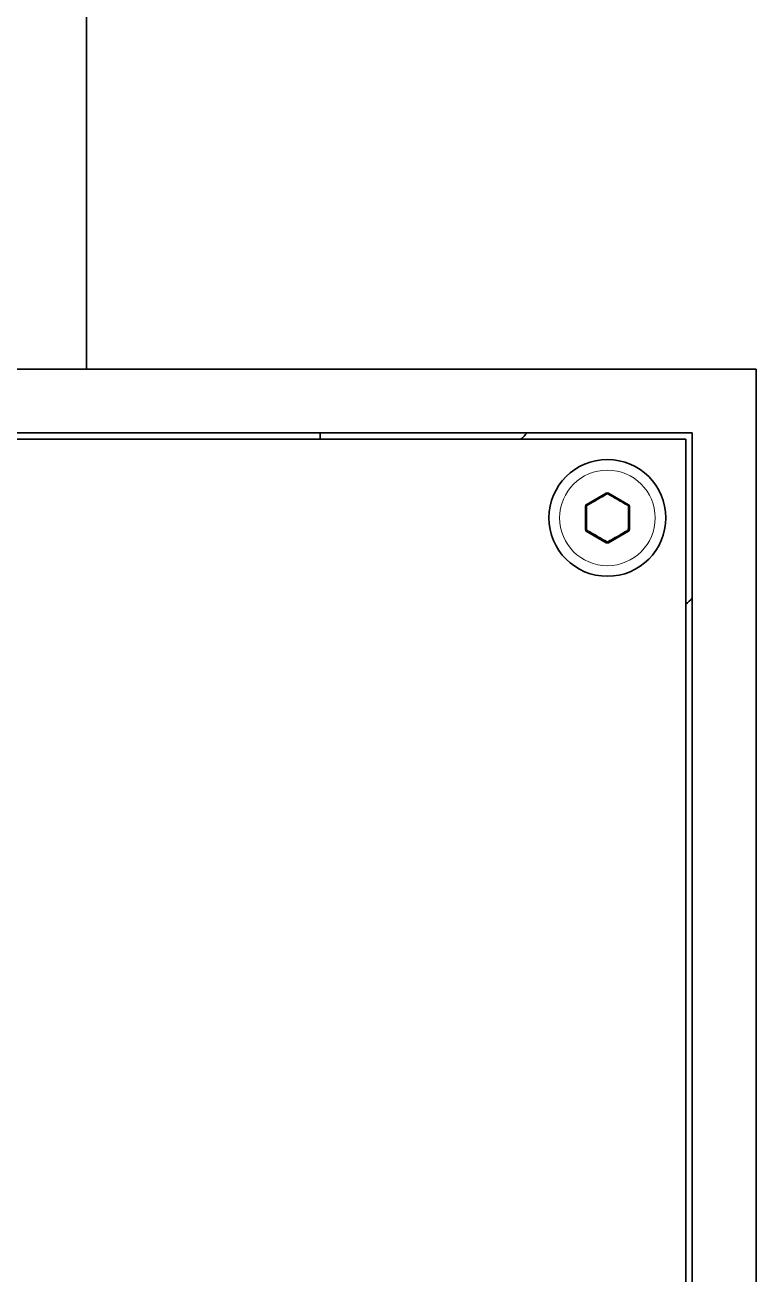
# Model space of a CAD drawing. Extents: x 157 to 1229, y 75 to 1118.
# Drawn here: x 712.2 to 746.6, y 346.2 to 405 of the extents above; entities that cross this region are included whole.
import ezdxf

# ---------------------------------------------------------------- set-up
doc = ezdxf.new("R2010")
doc.units = 0

msp = doc.modelspace()

# ---------------------------------------------------------------- linework, layer by layer
at = {"color": 7, "lineweight": 35}
for p, q in [((715.11, 388.797), (715.11, 495.089)), ((685.787, 388.797), (746.642, 388.797)), ((746.642, 296.997), (746.642, 388.797)), ((680.787, 385.797), (743.642, 385.797)), ((743.642, 299.997), (743.642, 385.797)), ((681.087, 385.497), (743.342, 385.497)), ((743.342, 385.497), (743.342, 300.297)), ((743.642, 346.195), (743.642, 376.297))]:
    msp.add_line(p, q, dxfattribs=at)
at = {"color": 7, "lineweight": 35, "ltscale": 0.275003}
msp.add_line((726.11, 385.797), (715.11, 385.797), dxfattribs=at)
at = {"color": 7, "lineweight": 35, "ltscale": 0.0075}
msp.add_line((726.11, 385.797), (726.11, 385.497), dxfattribs=at)
at = {"color": 7, "lineweight": 35, "ltscale": 0.200786}
msp.add_line((726.11, 385.797), (734.142, 385.797), dxfattribs=at)
at = {"color": 7, "lineweight": 35, "ltscale": 0.043127}
for p, q in [((735.867, 385.797), (734.142, 385.797)), ((743.642, 376.297), (743.642, 378.022))]:
    msp.add_line(p, q, dxfattribs=at)
at = {"color": 7, "lineweight": 13, "ltscale": 0.027424}
for p, q in [((739.592, 382.98), (738.642, 382.432)), ((740.642, 382.432), (739.692, 382.98)), ((738.592, 382.345), (738.592, 381.248)), ((740.692, 381.248), (740.692, 382.345))]:
    msp.add_line(p, q, dxfattribs=at)
at = {"color": 7, "lineweight": 35, "ltscale": 0.027423}
for p, q in [((739.617, 382.937), (738.667, 382.388)), ((740.617, 382.388), (739.667, 382.937)), ((738.667, 381.205), (739.617, 380.656)), ((739.667, 380.656), (740.617, 381.205))]:
    msp.add_line(p, q, dxfattribs=at)
at = {"color": 7, "lineweight": 13, "ltscale": 0.00125}
for p, q in [((739.592, 382.98), (739.617, 382.937)), ((739.692, 382.98), (739.667, 382.937)), ((738.592, 382.345), (738.642, 382.345)), ((738.642, 382.432), (738.667, 382.388)), ((740.642, 382.432), (740.617, 382.388)), ((740.692, 382.345), (740.642, 382.345)), ((738.592, 381.248), (738.642, 381.248)), ((738.642, 381.162), (738.667, 381.205)), ((740.642, 381.162), (740.617, 381.205)), ((740.692, 381.248), (740.642, 381.248)), ((739.592, 380.613), (739.617, 380.656)), ((739.692, 380.613), (739.667, 380.656))]:
    msp.add_line(p, q, dxfattribs=at)
at = {"color": 7, "lineweight": 35, "ltscale": 0.027424}
for p, q in [((738.642, 382.345), (738.642, 381.248)), ((740.642, 381.248), (740.642, 382.345))]:
    msp.add_line(p, q, dxfattribs=at)
at = {"color": 7, "lineweight": 13, "ltscale": 0.000749994}
msp.add_line((740.614, 382.328), (740.613, 382.358), dxfattribs=at)
at = {"color": 7, "lineweight": 13, "ltscale": 0.027425}
for p, q in [((738.642, 381.162), (739.592, 380.613)), ((739.692, 380.613), (740.642, 381.162))]:
    msp.add_line(p, q, dxfattribs=at)
at = {"color": 7, "lineweight": 13, "ltscale": 0.000750008}
msp.add_line((738.67, 381.266), (738.67, 381.236), dxfattribs=at)
at = {"color": 7, "lineweight": 35}
msp.add_circle((739.642, 381.797), 2.75, dxfattribs=at)
at = {"color": 7, "lineweight": 13}
msp.add_circle((739.642, 381.797), 2.25, dxfattribs=at)
at = {"color": 7, "lineweight": 35}
for centre, radius, start, end in [((739.642, 381.797), 5.5, 133.34175, 137.72206), ((739.642, 382.894), 0.05, 60, 120), ((738.692, 382.345), 0.05, 120, 180.00001), ((740.592, 382.345), 0.05, 0, 60), ((738.692, 381.248), 0.05, 180.00001, 240), ((740.592, 381.248), 0.05, 300, 360), ((739.642, 380.7), 0.05, 240, 300), ((739.642, 381.797), 5.5, 312.27794, 316.65824)]:
    msp.add_arc(centre, radius, start, end, dxfattribs=at)
at = {"color": 7, "lineweight": 13}
for centre, radius, start, end in [((762.556, 342.108), 46.803, 119.31324, 120.68677), ((739.642, 382.894), 0.1, 60, 120), ((739.61, 382.905), 0.0333, 23.28105, 78.55879), ((716.727, 342.108), 46.804, 59.31324, 60.68675), ((738.692, 382.345), 0.1, 120, 180.00001), ((738.698, 382.378), 0.0333, 161.44126, 216.71894), ((785.555, 381.798), 46.888, 179.3161, 180.65046), ((740.586, 382.378), 0.0333, 323.28105, 18.5588), ((694.236, 381.795), 46.38, 359.30843, 0.6574), ((740.592, 382.345), 0.1, 0, 60), ((738.692, 381.248), 0.1, 180.00001, 240), ((738.698, 381.215), 0.0333, 143.28106, 198.55879), ((762.74, 421.805), 47.172, 239.3186, 240.68139), ((716.727, 421.486), 46.804, 299.31324, 300.68675), ((740.617, 381.27), 0.0333, 263.28105, 318.55879), ((740.592, 381.248), 0.1, 300, 360), ((739.642, 380.7), 0.1, 240, 300), ((739.673, 380.688), 0.0333, 203.28105, 258.5588)]:
    msp.add_arc(centre, radius, start, end, dxfattribs=at)
for centre, major_axis in [((739.642, 382.894), (0.025, 0.0433)), ((740.592, 382.345), (0.05, 0)), ((738.692, 381.248), (-0.05, 0)), ((740.592, 381.248), (0.025, -0.0433)), ((739.642, 380.7), (-0.025, -0.0433))]:
    msp.add_ellipse(centre, major_axis=major_axis, ratio=0.27735, start_param=6.283185, end_param=7.406149, dxfattribs=at)

doc.saveas('drawing.dxf')
